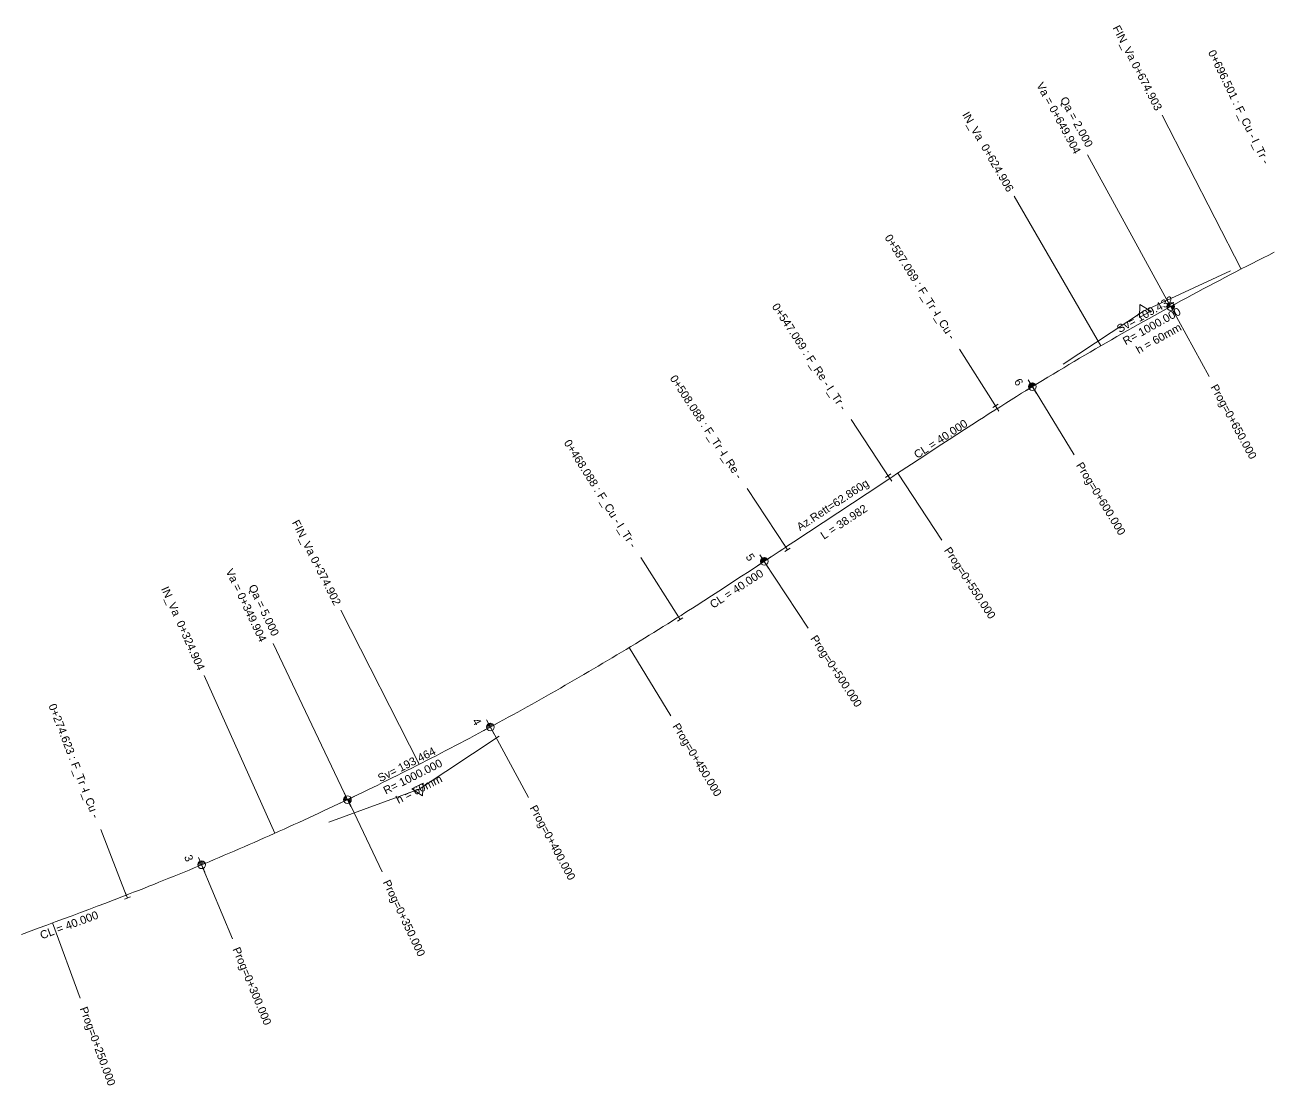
# Model space of a CAD drawing. Header units: metres. Extents: x 452250 to 453625, y 4539353 to 4540011.
# Drawn here: x 452640.2 to 453029.5, y 4539490.9 to 4539822.7 of the extents above; entities that cross this region are included whole.
import ezdxf
from ezdxf.enums import TextEntityAlignment as Align

# ---------------------------------------------------------------- set-up
doc = ezdxf.new("R2010")
doc.units = ezdxf.units.M
doc.header["$MEASUREMENT"] = 0
for name, color, linetype, lineweight in [('Asse_1$0$_Ettometriche', 2, 'Continuous', 0), ('Asse_1$0$_Ettometriche_500', 2, 'Continuous', 0), ('Asse_1$0$_Linee Progressive Passo Costante', 1, 'Continuous', 0), ('Asse_1$0$_Linee Progressive Pti Tangenza', 1, 'Continuous', 0), ('Asse_1$0$_Linee_Elementi_Alt_in_Pln', 1, 'Continuous', 0), ('Asse_1$0$_PLN_Lunghezza_Clotoide', 2, 'Continuous', 0), ('Asse_1$0$_PLN_Simb_T', 2, 'Continuous', 0), ('Asse_1$0$_Simboli Curve Planimetriche', 2, 'Continuous', 0), ('Asse_1$0$_Simbolo_vertice_altimetrico_in_pln', 1, 'Continuous', 0), ('Asse_1$0$_Txt Componenti Planimetrici', 2, 'Continuous', 0), ('Asse_1$0$_Txt progressive passo costante', 2, 'Continuous', 0), ('Asse_1$0$_Txt Pti di Tangenza', 2, 'Continuous', 0), ('Asse_1$0$_TXT_Elementi_Alt_in_Pln', 2, 'Continuous', 0), ('Asse_1$0$_Vertici Curve Planimetriche', 2, 'Continuous', 0), ('Asse_1$0$Ferrovia_Principale', 4, 'Continuous', 0)]:
    doc.layers.add(name, color=color, linetype=linetype, lineweight=lineweight)
doc.styles.add('Asse_1$0$_Progressive Parziali', font='', dxfattribs={"height": 0.0025})
doc.styles.add('Asse_1$0$_Txt_Pln_Centro', font='', dxfattribs={"height": 0.0025})
doc.styles.add('Asse_1$0$_Txt_Pln_DX', font='', dxfattribs={"height": 0.0025})
doc.styles.get('Asse_1$0$_Progressive Parziali').set_extended_font_data('Arial')
doc.styles.get('Asse_1$0$_Txt_Pln_Centro').set_extended_font_data('Arial')
doc.styles.get('Asse_1$0$_Txt_Pln_DX').set_extended_font_data('Arial')

# ---------------------------------------------------------------- blocks, each defined once
blk = doc.blocks.new('Asse_1$0$SIM_01_1')
at = {"layer": 'Asse_1$0$_Ettometriche', "color": 2}
for p, q in [((-0.0025, 0), (0.0025, 0)), ((-0.0009, 0.00079), (-0.0009, -0.00079)), ((-0.0006, 0.00104), (-0.0006, -0.00104)), ((-0.0003, 0.00116), (-0.0003, -0.00116)), ((0, 0.0025), (0, -0.0025))]:
    blk.add_line(p, q, dxfattribs=at)
blk.add_circle((0, 0), 0.0012, dxfattribs=at)
blk = doc.blocks.new('Asse_1$0$SIM_01')
at = {"layer": 'Asse_1$0$_Ettometriche', "color": 2}
for p, q in [((-0.0009, 0.00079), (-0.0009, -0.00079)), ((-0.0006, 0.00104), (-0.0006, -0.00104)), ((-0.0003, 0.00116), (-0.0003, -0.00116)), ((0, 0.0025), (0, -0.0025)), ((-0.0025, 0), (0.0025, 0))]:
    blk.add_line(p, q, dxfattribs=at)
blk.add_circle((0, 0), 0.0012, dxfattribs=at)
blk = doc.blocks.new('Asse_1$0$DrawTextAnnotation_4')
at = {"layer": 'Asse_1$0$_Ettometriche', "insert": (-0.0025, -0.00292), "char_height": 0.0025, "attachment_point": 6, "line_spacing_factor": 1.02, "style": 'Asse_1$0$_Txt_Pln_DX'}
blk.add_mtext('\\C256;3', dxfattribs=at)
blk = doc.blocks.new('Asse_1$0$DrawTextAnnotation_5')
at = {"layer": 'Asse_1$0$_Ettometriche', "insert": (-0.0025, -0.00292), "char_height": 0.0025, "attachment_point": 6, "line_spacing_factor": 1.02, "style": 'Asse_1$0$_Txt_Pln_DX'}
blk.add_mtext('\\C256;4', dxfattribs=at)
blk = doc.blocks.new('Asse_1$0$DrawTextAnnotation_6')
at = {"layer": 'Asse_1$0$_Ettometriche', "insert": (-0.0025, -0.00292), "char_height": 0.0025, "attachment_point": 6, "line_spacing_factor": 1.02, "style": 'Asse_1$0$_Txt_Pln_DX'}
blk.add_mtext('\\C256;6', dxfattribs=at)
blk = doc.blocks.new('Asse_1$0$SIM_01 - 500')
at = {"layer": 'Asse_1$0$_Ettometriche_500', "color": 2}
for p, q in [((-0.0025, 0), (0.0025, 0)), ((-0.0009, 0.00079), (-0.0009, -0.00079)), ((-0.0006, 0.00104), (-0.0006, -0.00104)), ((-0.0003, 0.00116), (-0.0003, -0.00116)), ((0, 0.0025), (0, -0.0025))]:
    blk.add_line(p, q, dxfattribs=at)
blk.add_circle((0, 0), 0.0012, dxfattribs=at)
blk = doc.blocks.new('Asse_1$0$DrawTextAnnotation_9')
at = {"layer": 'Asse_1$0$_Ettometriche_500', "insert": (-0.0025, -0.00292), "char_height": 0.0025, "attachment_point": 6, "line_spacing_factor": 1.02, "style": 'Asse_1$0$_Txt_Pln_DX'}
blk.add_mtext('\\C256;5', dxfattribs=at)
blk = doc.blocks.new('Asse_1$0$DrawLineAnnotationDirectionLength')
at = {"layer": 'Asse_1$0$_Linee Progressive Pti Tangenza'}
blk.add_line((0, 0), (-0.022, 0), dxfattribs=at)
blk = doc.blocks.new('Asse_1$0$DrawTextAnnotation_11')
at = {"layer": 'Asse_1$0$_Txt Componenti Planimetrici', "insert": (0, 0.00258), "char_height": 0.0025, "attachment_point": 5, "line_spacing_factor": 1.02, "style": 'Asse_1$0$_Txt_Pln_Centro'}
blk.add_mtext('\\C256;Az.Rett=62.860g', dxfattribs=at)
blk = doc.blocks.new('Asse_1$0$DrawTextAnnotation_14')
at = {"layer": 'Asse_1$0$_Txt Componenti Planimetrici', "insert": (0, -0.00342), "char_height": 0.0025, "attachment_point": 5, "line_spacing_factor": 1.02, "style": 'Asse_1$0$_Txt_Pln_Centro'}
blk.add_mtext('\\C256;L = 38.982', dxfattribs=at)
blk = doc.blocks.new('Asse_1$0$DrawLeaderAnnotation')
at = {"layer": 'Asse_1$0$_Simboli Curve Planimetriche', "flags": 128}
blk.add_lwpolyline([(0.00231, 0), (-0.00115, 0.002), (-0.00115, -0.002)], close=True, dxfattribs=at)
blk = doc.blocks.new('Asse_1$0$DrawLineAnnotationDirectionLength_1')
at = {"layer": 'Asse_1$0$_Simboli Curve Planimetriche'}
blk.add_point((0, 0), dxfattribs=at)
blk = doc.blocks.new('Asse_1$0$DrawLineAnnotationDirectionLength_2')
at = {"layer": 'Asse_1$0$_Vertici Curve Planimetriche'}
blk.add_line((0, 0), (-0.03, 0), dxfattribs=at)
blk = doc.blocks.new('Asse_1$0$DrawLineAnnotationDirectionLength_3')
at = {"layer": 'Asse_1$0$_Vertici Curve Planimetriche'}
blk.add_line((0, 0), (0.03, 0), dxfattribs=at)
blk = doc.blocks.new('Asse_1$0$DrawTextAnnotation_18')
at = {"layer": 'Asse_1$0$_Txt Pti di Tangenza', "style": 'Asse_1$0$_Txt_Pln_DX'}
blk.add_text('I_Re - ', height=0.0025, dxfattribs=at).set_placement((-0.025, 0), align=Align.MIDDLE_RIGHT)
blk = doc.blocks.new('Asse_1$0$DrawTextAnnotation_20')
at = {"layer": 'Asse_1$0$_Txt Pti di Tangenza', "insert": (-0.035, -0.00042), "char_height": 0.0025, "attachment_point": 6, "line_spacing_factor": 1.02, "style": 'Asse_1$0$_Txt_Pln_DX'}
blk.add_mtext('\\C256;0+547.069 : F_Re - ', dxfattribs=at)
blk = doc.blocks.new('Asse_1$0$DrawTextAnnotation_22')
at = {"layer": 'Asse_1$0$_Txt Pti di Tangenza', "style": 'Asse_1$0$_Txt_Pln_DX'}
blk.add_text('I_Tr - ', height=0.0025, dxfattribs=at).set_placement((-0.025, 0), align=Align.MIDDLE_RIGHT)
blk = doc.blocks.new('Asse_1$0$DrawTextAnnotation_23')
at = {"layer": 'Asse_1$0$_Txt Pti di Tangenza', "insert": (-0.035, -0.00042), "char_height": 0.0025, "attachment_point": 6, "line_spacing_factor": 1.02, "style": 'Asse_1$0$_Txt_Pln_DX'}
blk.add_mtext('\\C256;0+274.623 : F_Tr - ', dxfattribs=at)
blk = doc.blocks.new('Asse_1$0$DrawTextAnnotation_24')
at = {"layer": 'Asse_1$0$_Txt Pti di Tangenza', "insert": (-0.035, -0.00042), "char_height": 0.0025, "attachment_point": 6, "line_spacing_factor": 1.02, "style": 'Asse_1$0$_Txt_Pln_DX'}
blk.add_mtext('\\C256;0+508.088 : F_Tr - ', dxfattribs=at)
blk = doc.blocks.new('Asse_1$0$DrawTextAnnotation_25')
at = {"layer": 'Asse_1$0$_Txt Pti di Tangenza', "insert": (-0.035, -0.00042), "char_height": 0.0025, "attachment_point": 6, "line_spacing_factor": 1.02, "style": 'Asse_1$0$_Txt_Pln_DX'}
blk.add_mtext('\\C256;0+587.069 : F_Tr - ', dxfattribs=at)
blk = doc.blocks.new('Asse_1$0$DrawTextAnnotation_27')
at = {"layer": 'Asse_1$0$_Txt Pti di Tangenza', "style": 'Asse_1$0$_Txt_Pln_DX'}
blk.add_text('I_Cu - ', height=0.0025, dxfattribs=at).set_placement((-0.025, 0), align=Align.MIDDLE_RIGHT)
blk = doc.blocks.new('Asse_1$0$DrawTextAnnotation_28')
at = {"layer": 'Asse_1$0$_Txt Pti di Tangenza', "insert": (-0.035, -0.00042), "char_height": 0.0025, "attachment_point": 6, "line_spacing_factor": 1.02, "style": 'Asse_1$0$_Txt_Pln_DX'}
blk.add_mtext('\\C256;0+468.088 : F_Cu - ', dxfattribs=at)
blk = doc.blocks.new('Asse_1$0$DrawTextAnnotation_29')
at = {"layer": 'Asse_1$0$_Txt Pti di Tangenza', "insert": (-0.035, -0.00042), "char_height": 0.0025, "attachment_point": 6, "line_spacing_factor": 1.02, "style": 'Asse_1$0$_Txt_Pln_DX'}
blk.add_mtext('\\C256;0+696.501 : F_Cu - ', dxfattribs=at)
blk = doc.blocks.new('Asse_1$0$DrawLineAnnotationDirectionLength_4')
at = {"layer": 'Asse_1$0$_Linee_Elementi_Alt_in_Pln'}
blk.add_line((0, 0), (-0.054, 0), dxfattribs=at)
blk = doc.blocks.new('Asse_1$0$DrawTextAnnotation_30')
at = {"layer": 'Asse_1$0$_TXT_Elementi_Alt_in_Pln', "insert": (-0.056, -0.00242), "char_height": 0.0025, "attachment_point": 6, "line_spacing_factor": 1.02, "style": 'Asse_1$0$_Txt_Pln_DX'}
blk.add_mtext('\\C256;Va = 0+349.904', dxfattribs=at)
blk = doc.blocks.new('Asse_1$0$DrawTextAnnotation_31')
at = {"layer": 'Asse_1$0$_TXT_Elementi_Alt_in_Pln', "insert": (-0.056, -0.00242), "char_height": 0.0025, "attachment_point": 6, "line_spacing_factor": 1.02, "style": 'Asse_1$0$_Txt_Pln_DX'}
blk.add_mtext('\\C256;Va = 0+649.904', dxfattribs=at)
blk = doc.blocks.new('Asse_1$0$DrawTextAnnotation_32')
at = {"layer": 'Asse_1$0$_TXT_Elementi_Alt_in_Pln', "insert": (-0.056, -0.00042), "char_height": 0.0025, "attachment_point": 6, "line_spacing_factor": 1.02, "style": 'Asse_1$0$_Txt_Pln_DX'}
blk.add_mtext('\\C256;IN_Va  0+324.904', dxfattribs=at)
blk = doc.blocks.new('Asse_1$0$DrawTextAnnotation_33')
at = {"layer": 'Asse_1$0$_TXT_Elementi_Alt_in_Pln', "insert": (-0.056, -0.00042), "char_height": 0.0025, "attachment_point": 6, "line_spacing_factor": 1.02, "style": 'Asse_1$0$_Txt_Pln_DX'}
blk.add_mtext('\\C256;IN_Va  0+624.906', dxfattribs=at)
blk = doc.blocks.new('Asse_1$0$DrawTextAnnotation_34')
at = {"layer": 'Asse_1$0$_TXT_Elementi_Alt_in_Pln', "insert": (-0.056, -0.00042), "char_height": 0.0025, "attachment_point": 6, "line_spacing_factor": 1.02, "style": 'Asse_1$0$_Txt_Pln_DX'}
blk.add_mtext('\\C256;FIN_Va 0+374.902', dxfattribs=at)
blk = doc.blocks.new('Asse_1$0$DrawTextAnnotation_35')
at = {"layer": 'Asse_1$0$_TXT_Elementi_Alt_in_Pln', "insert": (-0.056, -0.00042), "char_height": 0.0025, "attachment_point": 6, "line_spacing_factor": 1.02, "style": 'Asse_1$0$_Txt_Pln_DX'}
blk.add_mtext('\\C256;FIN_Va 0+674.903', dxfattribs=at)
blk = doc.blocks.new('Asse_1$0$DrawLineAnnotationDirectionLength_5')
at = {"layer": 'Asse_1$0$_Linee Progressive Passo Costante'}
blk.add_line((0, 0), (0.025, 0), dxfattribs=at)
blk = doc.blocks.new('Asse_1$0$DrawTextAnnotation_44')
at = {"layer": 'Asse_1$0$_Txt progressive passo costante', "insert": (0.028, -0.00042), "char_height": 0.0025, "attachment_point": 4, "line_spacing_factor": 1.02, "style": 'Asse_1$0$_Progressive Parziali'}
blk.add_mtext('\\C256;Prog=0+250.000', dxfattribs=at)
blk = doc.blocks.new('Asse_1$0$DrawTextAnnotation_45')
at = {"layer": 'Asse_1$0$_Txt progressive passo costante', "insert": (0.028, -0.00042), "char_height": 0.0025, "attachment_point": 4, "line_spacing_factor": 1.02, "style": 'Asse_1$0$_Progressive Parziali'}
blk.add_mtext('\\C256;Prog=0+300.000', dxfattribs=at)
blk = doc.blocks.new('Asse_1$0$DrawTextAnnotation_46')
at = {"layer": 'Asse_1$0$_Txt progressive passo costante', "insert": (0.028, -0.00042), "char_height": 0.0025, "attachment_point": 4, "line_spacing_factor": 1.02, "style": 'Asse_1$0$_Progressive Parziali'}
blk.add_mtext('\\C256;Prog=0+350.000', dxfattribs=at)
blk = doc.blocks.new('Asse_1$0$DrawTextAnnotation_47')
at = {"layer": 'Asse_1$0$_Txt progressive passo costante', "insert": (0.028, -0.00042), "char_height": 0.0025, "attachment_point": 4, "line_spacing_factor": 1.02, "style": 'Asse_1$0$_Progressive Parziali'}
blk.add_mtext('\\C256;Prog=0+400.000', dxfattribs=at)
blk = doc.blocks.new('Asse_1$0$DrawTextAnnotation_48')
at = {"layer": 'Asse_1$0$_Txt progressive passo costante', "insert": (0.028, -0.00042), "char_height": 0.0025, "attachment_point": 4, "line_spacing_factor": 1.02, "style": 'Asse_1$0$_Progressive Parziali'}
blk.add_mtext('\\C256;Prog=0+450.000', dxfattribs=at)
blk = doc.blocks.new('Asse_1$0$DrawTextAnnotation_49')
at = {"layer": 'Asse_1$0$_Txt progressive passo costante', "insert": (0.028, -0.00042), "char_height": 0.0025, "attachment_point": 4, "line_spacing_factor": 1.02, "style": 'Asse_1$0$_Progressive Parziali'}
blk.add_mtext('\\C256;Prog=0+500.000', dxfattribs=at)
blk = doc.blocks.new('Asse_1$0$DrawTextAnnotation_50')
at = {"layer": 'Asse_1$0$_Txt progressive passo costante', "insert": (0.028, -0.00042), "char_height": 0.0025, "attachment_point": 4, "line_spacing_factor": 1.02, "style": 'Asse_1$0$_Progressive Parziali'}
blk.add_mtext('\\C256;Prog=0+550.000', dxfattribs=at)
blk = doc.blocks.new('Asse_1$0$DrawTextAnnotation_51')
at = {"layer": 'Asse_1$0$_Txt progressive passo costante', "insert": (0.028, -0.00042), "char_height": 0.0025, "attachment_point": 4, "line_spacing_factor": 1.02, "style": 'Asse_1$0$_Progressive Parziali'}
blk.add_mtext('\\C256;Prog=0+600.000', dxfattribs=at)
blk = doc.blocks.new('Asse_1$0$DrawTextAnnotation_52')
at = {"layer": 'Asse_1$0$_Txt progressive passo costante', "insert": (0.028, -0.00042), "char_height": 0.0025, "attachment_point": 4, "line_spacing_factor": 1.02, "style": 'Asse_1$0$_Progressive Parziali'}
blk.add_mtext('\\C256;Prog=0+650.000', dxfattribs=at)
blk = doc.blocks.new('Asse_1$0$SIM_09')
at = {"layer": 'Asse_1$0$_Simbolo_vertice_altimetrico_in_pln'}
for p, q in [((-0.0025, 0), (0.0025, 0)), ((-0.0009, 0.00079), (-0.0009, 0)), ((-0.0006, 0.00104), (-0.0006, 0)), ((-0.0003, 0.00116), (-0.0003, 0)), ((0, 0.0025), (0, -0.0025)), ((0.0003, -0.00116), (0.0003, 0)), ((0.0006, -0.00104), (0.0006, 0)), ((0.0009, -0.00079), (0.0009, 0))]:
    blk.add_line(p, q, dxfattribs=at)
blk.add_circle((0, 0), 0.0012, dxfattribs=at)
blk = doc.blocks.new('Asse_1$0$SIM_09_1')
at = {"layer": 'Asse_1$0$_Simbolo_vertice_altimetrico_in_pln'}
for p, q in [((-0.0025, 0), (0.0025, 0)), ((-0.0009, 0.00079), (-0.0009, 0)), ((-0.0006, 0.00104), (-0.0006, 0)), ((-0.0003, 0.00116), (-0.0003, 0)), ((0, 0.0025), (0, -0.0025)), ((0.0003, -0.00116), (0.0003, 0)), ((0.0006, -0.00104), (0.0006, 0)), ((0.0009, -0.00079), (0.0009, 0))]:
    blk.add_line(p, q, dxfattribs=at)
blk.add_circle((0, 0), 0.0012, dxfattribs=at)
blk = doc.blocks.new('Asse_1$0$SIM_03')
at = {"layer": 'Asse_1$0$_PLN_Simb_T', "flags": 128}
for points in [[(-0.00099, 0.00099), (0.00099, 0.00099)], [(0, -0.00099), (0, 0.00099)]]:
    blk.add_lwpolyline(points, dxfattribs=at)
blk = doc.blocks.new('Asse_1$0$SIM_03_1')
at = {"layer": 'Asse_1$0$_PLN_Simb_T', "flags": 128}
for points in [[(-0.00099, 0.00099), (0.00099, 0.00099)], [(0, -0.00099), (0, 0.00099)]]:
    blk.add_lwpolyline(points, dxfattribs=at)
blk = doc.blocks.new('Asse_1$0$DrawTextAnnotation_57')
at = {"layer": 'Asse_1$0$_PLN_Lunghezza_Clotoide', "insert": (0, 0.00158), "char_height": 0.0025, "attachment_point": 5, "line_spacing_factor": 1.02, "style": 'Asse_1$0$_Txt_Pln_Centro'}
blk.add_mtext('\\C256;CL = 40.000', dxfattribs=at)
blk = doc.blocks.new('Asse_1$0$DrawTextAnnotation_58')
at = {"layer": 'Asse_1$0$_PLN_Lunghezza_Clotoide', "insert": (0, -0.00242), "char_height": 0.0025, "attachment_point": 5, "line_spacing_factor": 1.02, "style": 'Asse_1$0$_Txt_Pln_Centro'}
blk.add_mtext('\\C256;CL = 40.000', dxfattribs=at)
blk = doc.blocks.new('Asse_1$0$DrawTextAnnotation_59')
at = {"layer": 'Asse_1$0$_TXT_Elementi_Alt_in_Pln', "insert": (-0.056, 0.00158), "char_height": 0.0025, "attachment_point": 6, "line_spacing_factor": 1.02, "style": 'Asse_1$0$_Txt_Pln_DX'}
blk.add_mtext('\\C256;Qa = 5.000', dxfattribs=at)
blk = doc.blocks.new('Asse_1$0$DrawTextAnnotation_60')
at = {"layer": 'Asse_1$0$_TXT_Elementi_Alt_in_Pln', "insert": (-0.056, 0.00158), "char_height": 0.0025, "attachment_point": 6, "line_spacing_factor": 1.02, "style": 'Asse_1$0$_Txt_Pln_DX'}
blk.add_mtext('\\C256;Qa = 2.000', dxfattribs=at)
blk = doc.blocks.new('Asse_1$0$DrawTextAnnotation_61')
at = {"layer": 'Asse_1$0$_Txt Componenti Planimetrici', "insert": (0, -0.00692), "char_height": 0.0025, "attachment_point": 5, "line_spacing_factor": 1.02, "style": 'Asse_1$0$_Txt_Pln_Centro'}
blk.add_mtext('\\C256;h = 60mm', dxfattribs=at)

msp = doc.modelspace()

# ---------------------------------------------------------------- linework, layer by layer
at = {"layer": 'Asse_1$0$Ferrovia_Principale'}
msp.add_lwpolyline([(452639.11, 4539538.58), (452644.39, 4539540.52), (452647.03, 4539541.49), (452649.67, 4539542.46), (452652.31, 4539543.43), (452654.95, 4539544.41), (452657.58, 4539545.39), (452660.22, 4539546.38), (452662.85, 4539547.37), (452665.48, 4539548.37), (452666.79, 4539548.87), (452668.11, 4539549.37), (452669.42, 4539549.87), (452670.73, 4539550.38), (452671.39, 4539550.63), (452671.72, 4539550.76), (452671.88, 4539550.83), (452671.89, 4539550.83), (452671.9, 4539550.83), (452671.9, 4539550.83), (452671.91, 4539550.84), (452672.01, 4539550.87), (452672.21, 4539550.95), (452672.6, 4539551.11), (452674.18, 4539551.72), (452675.76, 4539552.34), (452677.34, 4539552.96), (452678.92, 4539553.59), (452680.5, 4539554.21), (452682.08, 4539554.84), (452683.66, 4539555.48), (452685.23, 4539556.11), (452686.81, 4539556.75), (452688.38, 4539557.39), (452689.95, 4539558.04), (452691.52, 4539558.68), (452693.09, 4539559.33), (452694.66, 4539559.98), (452696.23, 4539560.64), (452697.8, 4539561.29), (452699.37, 4539561.95), (452700.93, 4539562.62), (452702.5, 4539563.28), (452704.06, 4539563.95), (452705.62, 4539564.62), (452707.18, 4539565.29), (452708.74, 4539565.97), (452710.3, 4539566.65), (452711.86, 4539567.33), (452713.42, 4539568.01), (452714.97, 4539568.7), (452716.53, 4539569.39), (452718.08, 4539570.08), (452719.63, 4539570.78), (452721.18, 4539571.48), (452722.73, 4539572.18), (452724.28, 4539572.88), (452725.83, 4539573.58), (452727.38, 4539574.29), (452728.92, 4539575), (452730.47, 4539575.72), (452732.01, 4539576.43), (452733.55, 4539577.15), (452735.09, 4539577.87), (452736.63, 4539578.6), (452738.17, 4539579.32), (452739.71, 4539580.05), (452741.24, 4539580.78), (452742.78, 4539581.52), (452744.31, 4539582.25), (452745.85, 4539582.99), (452747.38, 4539583.74), (452748.91, 4539584.48), (452750.44, 4539585.23), (452751.96, 4539585.98), (452753.49, 4539586.73), (452755.01, 4539587.49), (452756.54, 4539588.25), (452758.06, 4539589.01), (452759.58, 4539589.77), (452761.1, 4539590.54), (452762.62, 4539591.3), (452764.14, 4539592.07), (452765.65, 4539592.85), (452767.17, 4539593.62), (452768.68, 4539594.4), (452770.19, 4539595.18), (452771.7, 4539595.97), (452773.21, 4539596.75), (452774.72, 4539597.54), (452776.22, 4539598.33), (452777.73, 4539599.13), (452779.23, 4539599.92), (452780.73, 4539600.72), (452782.24, 4539601.53), (452783.73, 4539602.33), (452785.23, 4539603.14), (452786.73, 4539603.95), (452788.22, 4539604.76), (452789.72, 4539605.57), (452791.21, 4539606.39), (452792.7, 4539607.21), (452794.19, 4539608.03), (452795.68, 4539608.85), (452797.17, 4539609.68), (452798.65, 4539610.51), (452800.13, 4539611.34), (452801.62, 4539612.18), (452803.1, 4539613.01), (452804.58, 4539613.85), (452806.05, 4539614.69), (452807.53, 4539615.54), (452809, 4539616.38), (452810.48, 4539617.23), (452811.95, 4539618.08), (452813.42, 4539618.94), (452814.89, 4539619.8), (452816.35, 4539620.65), (452817.82, 4539621.52), (452819.28, 4539622.38), (452820.75, 4539623.25), (452822.21, 4539624.11), (452823.67, 4539624.99), (452825.12, 4539625.86), (452826.58, 4539626.74), (452828.04, 4539627.61), (452829.49, 4539628.49), (452830.94, 4539629.38), (452832.39, 4539630.26), (452833.84, 4539631.15), (452835.28, 4539632.04), (452836.73, 4539632.93), (452838.17, 4539633.83), (452839.61, 4539634.73), (452841.05, 4539635.63), (452842.49, 4539636.53), (452843.93, 4539637.43), (452844.29, 4539637.66), (452844.38, 4539637.72), (452844.4, 4539637.73), (452844.41, 4539637.74), (452844.41, 4539637.74), (452844.41, 4539637.74), (452844.41, 4539637.74), (452844.42, 4539637.74), (452844.46, 4539637.77), (452844.61, 4539637.86), (452845.2, 4539638.24), (452846.39, 4539638.99), (452847.57, 4539639.74), (452848.76, 4539640.5), (452849.95, 4539641.26), (452852.31, 4539642.78), (452854.68, 4539644.3), (452857.04, 4539645.83), (452859.39, 4539647.36), (452861.75, 4539648.9), (452864.1, 4539650.44), (452866.46, 4539651.98), (452868.81, 4539653.53), (452871.16, 4539655.07), (452875.85, 4539658.17), (452877.02, 4539658.94), (452877.61, 4539659.33), (452877.9, 4539659.53), (452878.19, 4539659.72), (452880.48, 4539661.23), (452885.05, 4539664.24), (452894.2, 4539670.28), (452903.35, 4539676.32), (452907.93, 4539679.34), (452910.22, 4539680.85), (452910.5, 4539681.04), (452910.8, 4539681.24), (452911.38, 4539681.62), (452912.56, 4539682.4), (452917.25, 4539685.49), (452919.6, 4539687.04), (452921.95, 4539688.59), (452924.3, 4539690.13), (452926.66, 4539691.67), (452929.01, 4539693.2), (452931.37, 4539694.74), (452933.73, 4539696.27), (452936.1, 4539697.79), (452938.46, 4539699.31), (452939.65, 4539700.07), (452940.83, 4539700.82), (452942.02, 4539701.58), (452943.21, 4539702.33), (452943.8, 4539702.71), (452943.95, 4539702.8), (452943.99, 4539702.82), (452944, 4539702.83), (452944, 4539702.83), (452944, 4539702.83), (452944, 4539702.83), (452944.02, 4539702.84), (452944.07, 4539702.87), (452944.27, 4539703), (452945.08, 4539703.52), (452946.71, 4539704.54), (452948.34, 4539705.56), (452949.97, 4539706.58), (452951.61, 4539707.59), (452953.24, 4539708.6), (452954.88, 4539709.61), (452956.52, 4539710.61), (452958.16, 4539711.61), (452959.81, 4539712.61), (452961.45, 4539713.61), (452963.1, 4539714.6), (452964.75, 4539715.59), (452966.4, 4539716.57), (452968.06, 4539717.56), (452969.71, 4539718.54), (452971.37, 4539719.51), (452973.03, 4539720.49), (452974.69, 4539721.46), (452976.36, 4539722.42), (452978.02, 4539723.39), (452979.69, 4539724.35), (452981.36, 4539725.3), (452983.03, 4539726.26), (452984.7, 4539727.21), (452986.38, 4539728.16), (452988.05, 4539729.1), (452989.73, 4539730.04), (452991.41, 4539730.98), (452993.09, 4539731.92), (452994.78, 4539732.85), (452996.46, 4539733.78), (452998.15, 4539734.7), (452999.84, 4539735.62), (453001.53, 4539736.54), (453003.22, 4539737.46), (453004.91, 4539738.37), (453006.61, 4539739.28), (453008.31, 4539740.18), (453010.01, 4539741.08), (453011.71, 4539741.98), (453013.41, 4539742.88), (453015.11, 4539743.77), (453016.82, 4539744.66), (453018.53, 4539745.55), (453020.24, 4539746.43), (453021.95, 4539747.31), (453023.66, 4539748.18), (453025.38, 4539749.05), (453027.09, 4539749.92), (453028.81, 4539750.79), (453030.53, 4539751.65)], dxfattribs=at)

# ---------------------------------------------------------------- block references
at = {"layer": 'Asse_1$0$_Ettometriche', "xscale": 1000, "yscale": 1000, "zscale": 1000}
for name, p, rotation in [('Asse_1$0$DrawTextAnnotation_6', (452954.98, 4539709.67), 301.5389132781327), ('Asse_1$0$DrawTextAnnotation_5', (452785.65, 4539603.36), 298.3786494051127), ('Asse_1$0$DrawTextAnnotation_4', (452695.44, 4539560.31), 292.6490714538055)]:
    msp.add_blockref(name, p, dxfattribs=dict(at, rotation=rotation))
at = {"layer": 'Asse_1$0$_Ettometriche', "color": 2, "xscale": 1000, "yscale": 1000, "zscale": 1000}
for name, p, rotation in [('Asse_1$0$SIM_01', (452954.98, 4539709.67), 301.5389132781327), ('Asse_1$0$SIM_01_1', (452785.65, 4539603.36), 298.3786494051127), ('Asse_1$0$SIM_01_1', (452695.44, 4539560.31), 292.6490714538055)]:
    msp.add_blockref(name, p, dxfattribs=dict(at, rotation=rotation))
at = {"layer": 'Asse_1$0$_Ettometriche_500', "xscale": 1000, "yscale": 1000, "zscale": 1000, "rotation": 303.3788578964978}
msp.add_blockref('Asse_1$0$DrawTextAnnotation_9', (452871.19, 4539655.09), dxfattribs=at)
at = {"layer": 'Asse_1$0$_Ettometriche_500', "color": 2, "xscale": 1000, "yscale": 1000, "zscale": 1000, "rotation": 303.3788578964978}
msp.add_blockref('Asse_1$0$SIM_01 - 500', (452871.19, 4539655.09), dxfattribs=at)
at = {"layer": 'Asse_1$0$_Linee Progressive Passo Costante'}
for p, xscale, yscale, zscale, rotation in [((452998.23, 4539734.74), 999.9999999999998, 999.9999999999998, 999.9999999999998, 298.6741243024777), ((452954.98, 4539709.67), 1000, 1000, 1000, 301.5389132781327), ((452912.92, 4539682.63), 1000, 1000, 1000, 303.4195539664717), ((452871.19, 4539655.09), 1000, 1000, 1000, 303.3788578964978), ((452829.03, 4539628.22), 1000, 1000, 1000, 301.2434383807662), ((452785.65, 4539603.36), 1000, 1000, 1000, 298.3786494051127), ((452741.08, 4539580.71), 1000, 1000, 1000, 295.5138604294591), ((452695.44, 4539560.31), 1000, 1000, 1000, 292.6490714538055), ((452648.85, 4539542.15), 999.9999999999998, 999.9999999999998, 999.9999999999998, 290.2185169750945)]:
    msp.add_blockref('Asse_1$0$DrawLineAnnotationDirectionLength_5', p, dxfattribs=dict(at, xscale=xscale, yscale=yscale, zscale=zscale, rotation=rotation))
at = {"layer": 'Asse_1$0$_Linee Progressive Pti Tangenza', "xscale": 1000, "yscale": 1000, "zscale": 1000}
for p, rotation in [((452944, 4539702.83), 302.279789952796), ((452944, 4539702.83), 302.2797899526684), ((452910.47, 4539681.02), 303.4257055431649), ((452910.47, 4539681.02), 303.4257055430583), ((452877.94, 4539659.55), 303.4257055426076), ((452877.94, 4539659.55), 303.4257055431649), ((452844.41, 4539637.74), 302.2797899524818), ((452844.41, 4539637.74), 302.2797899523464), ((452671.9, 4539550.83), 291.1950922878913), ((452671.9, 4539550.83), 291.1950922877518)]:
    msp.add_blockref('Asse_1$0$DrawLineAnnotationDirectionLength', p, dxfattribs=dict(at, rotation=rotation))
at = {"layer": 'Asse_1$0$_Linee_Elementi_Alt_in_Pln', "xscale": 1000, "yscale": 1000, "zscale": 1000}
for p, rotation in [((453020.22, 4539746.42), 297.2472737954114), ((452998.14, 4539734.7), 298.6796324751525), ((452998.14, 4539734.7), 298.6796324751525), ((452976.36, 4539722.43), 300.1119195423305), ((452763.42, 4539591.71), 296.9406393237678), ((452741, 4539580.66), 295.508352256591), ((452741, 4539580.66), 295.508352256591), ((452718.3, 4539570.18), 294.0759935768513)]:
    msp.add_blockref('Asse_1$0$DrawLineAnnotationDirectionLength_4', p, dxfattribs=dict(at, rotation=rotation))
at = {"layer": 'Asse_1$0$_PLN_Lunghezza_Clotoide', "xscale": 1000, "yscale": 1000, "zscale": 1000}
for name, p, rotation in [('Asse_1$0$DrawTextAnnotation_57', (452927.18, 4539692.01), 33.13922664549271), ('Asse_1$0$DrawTextAnnotation_58', (452861.23, 4539648.56), 33.13922664504231), ('Asse_1$0$DrawTextAnnotation_58', (452653.19, 4539543.76), 20.33565559519541)]:
    msp.add_blockref(name, p, dxfattribs=dict(at, rotation=rotation))
at = {"layer": 'Asse_1$0$_PLN_Simb_T'}
for name, p, xscale, yscale, zscale, rotation in [('Asse_1$0$SIM_03_1', (452944, 4539702.83), 1000, 1000, 1000, 32.27978995279597), ('Asse_1$0$SIM_03', (452944, 4539702.83), 1000, 1000, 1000, 32.27978995266844), ('Asse_1$0$SIM_03', (452910.47, 4539681.02), 1000, 1000, 1000, 33.42570554305828), ('Asse_1$0$SIM_03', (452877.94, 4539659.55), 1000, 1000, 1000, 213.4257055426075), ('Asse_1$0$SIM_03', (452844.41, 4539637.74), 999.9999999999999, 999.9999999999999, 999.9999999999999, 212.2797899524817), ('Asse_1$0$SIM_03', (452844.41, 4539637.74), 1000, 1000, 1000, 212.2797899523464), ('Asse_1$0$SIM_03', (452671.9, 4539550.83), 999.9999999999999, 999.9999999999999, 999.9999999999999, 201.1950922878913), ('Asse_1$0$SIM_03', (452671.9, 4539550.83), 999.9999999999999, 999.9999999999999, 999.9999999999999, 201.1950922877519)]:
    msp.add_blockref(name, p, dxfattribs=dict(at, xscale=xscale, yscale=yscale, zscale=zscale, rotation=rotation))
at = {"layer": 'Asse_1$0$_Simboli Curve Planimetriche', "xscale": 1000, "yscale": 1000, "zscale": 1000}
for name, p, rotation in [('Asse_1$0$DrawLeaderAnnotation', (452989.64, 4539733.27), 119.1448012519068), ('Asse_1$0$DrawLineAnnotationDirectionLength_1', (452989.64, 4539733.27), 119.1448012519068), ('Asse_1$0$DrawLeaderAnnotation', (452763.37, 4539583.93), 296.7374411161497), ('Asse_1$0$DrawLineAnnotationDirectionLength_1', (452763.37, 4539583.93), 296.7374411161497)]:
    msp.add_blockref(name, p, dxfattribs=dict(at, rotation=rotation))
at = {"layer": 'Asse_1$0$_Simbolo_vertice_altimetrico_in_pln', "xscale": 1000, "yscale": 1000, "zscale": 1000}
for name, p, rotation in [('Asse_1$0$SIM_09_1', (452998.14, 4539734.7), 208.6796324751524), ('Asse_1$0$SIM_09', (452741, 4539580.66), 205.508352256591)]:
    msp.add_blockref(name, p, dxfattribs=dict(at, rotation=rotation))
at = {"layer": 'Asse_1$0$_Txt Componenti Planimetrici'}
for name, p, xscale, yscale, zscale, rotation in [('Asse_1$0$DrawTextAnnotation_61', (452991.04, 4539730.77), 1000, 1000, 1000, 29.14480124497128), ('Asse_1$0$DrawTextAnnotation_11', (452894.2, 4539670.28), 1000, 1000, 1000, 33.42570554316487), ('Asse_1$0$DrawTextAnnotation_14', (452894.2, 4539670.28), 1000, 1000, 1000, 33.42570554316487), ('Asse_1$0$DrawTextAnnotation_61', (452760.26, 4539590.11), 999.9999999999998, 999.9999999999998, 999.9999999999998, 26.73744112011677)]:
    msp.add_blockref(name, p, dxfattribs=dict(at, xscale=xscale, yscale=yscale, zscale=zscale, rotation=rotation))
at = {"layer": 'Asse_1$0$_Txt progressive passo costante'}
for name, p, xscale, yscale, zscale, rotation in [('Asse_1$0$DrawTextAnnotation_52', (452998.23, 4539734.74), 999.9999999999998, 999.9999999999998, 999.9999999999998, 298.6741243024777), ('Asse_1$0$DrawTextAnnotation_51', (452954.98, 4539709.67), 1000, 1000, 1000, 301.5389132781327), ('Asse_1$0$DrawTextAnnotation_50', (452912.92, 4539682.63), 1000, 1000, 1000, 303.4195539664717), ('Asse_1$0$DrawTextAnnotation_49', (452871.19, 4539655.09), 1000, 1000, 1000, 303.3788578964978), ('Asse_1$0$DrawTextAnnotation_48', (452829.03, 4539628.22), 1000, 1000, 1000, 301.2434383807662), ('Asse_1$0$DrawTextAnnotation_47', (452785.65, 4539603.36), 1000, 1000, 1000, 298.3786494051127), ('Asse_1$0$DrawTextAnnotation_46', (452741.08, 4539580.71), 1000, 1000, 1000, 295.5138604294591), ('Asse_1$0$DrawTextAnnotation_45', (452695.44, 4539560.31), 1000, 1000, 1000, 292.6490714538055), ('Asse_1$0$DrawTextAnnotation_44', (452648.85, 4539542.15), 999.9999999999998, 999.9999999999998, 999.9999999999998, 290.2185169750945)]:
    msp.add_blockref(name, p, dxfattribs=dict(at, xscale=xscale, yscale=yscale, zscale=zscale, rotation=rotation))
at = {"layer": 'Asse_1$0$_Txt Pti di Tangenza'}
for name, p, xscale, yscale, zscale, rotation in [('Asse_1$0$DrawTextAnnotation_29', (453039.53, 4539756.1), 999.9999999999999, 999.9999999999999, 999.9999999999999, 296.0098125372741), ('Asse_1$0$DrawTextAnnotation_22', (453039.53, 4539756.1), 1000, 1000, 1000, 296.0098125370534), ('Asse_1$0$DrawTextAnnotation_25', (452944, 4539702.83), 1000, 1000, 1000, 302.279789952796), ('Asse_1$0$DrawTextAnnotation_20', (452910.47, 4539681.02), 1000, 1000, 1000, 303.4257055431649), ('Asse_1$0$DrawTextAnnotation_27', (452944, 4539702.83), 1000, 1000, 1000, 302.2797899526684), ('Asse_1$0$DrawTextAnnotation_24', (452877.94, 4539659.55), 1000, 1000, 1000, 303.4257055426076), ('Asse_1$0$DrawTextAnnotation_22', (452910.47, 4539681.02), 1000, 1000, 1000, 303.4257055430583), ('Asse_1$0$DrawTextAnnotation_28', (452844.41, 4539637.74), 1000, 1000, 1000, 302.2797899524818), ('Asse_1$0$DrawTextAnnotation_18', (452877.94, 4539659.55), 1000, 1000, 1000, 303.4257055431649), ('Asse_1$0$DrawTextAnnotation_22', (452844.41, 4539637.74), 1000, 1000, 1000, 302.2797899523464), ('Asse_1$0$DrawTextAnnotation_23', (452671.9, 4539550.83), 1000, 1000, 1000, 291.1950922878913), ('Asse_1$0$DrawTextAnnotation_27', (452671.9, 4539550.83), 1000, 1000, 1000, 291.1950922877518)]:
    msp.add_blockref(name, p, dxfattribs=dict(at, xscale=xscale, yscale=yscale, zscale=zscale, rotation=rotation))
at = {"layer": 'Asse_1$0$_TXT_Elementi_Alt_in_Pln', "xscale": 1000, "yscale": 1000, "zscale": 1000}
for name, p, rotation in [('Asse_1$0$DrawTextAnnotation_35', (453020.22, 4539746.42), 297.2472737954114), ('Asse_1$0$DrawTextAnnotation_31', (452998.14, 4539734.7), 298.6796324751525), ('Asse_1$0$DrawTextAnnotation_60', (452998.14, 4539734.7), 298.6796324751525), ('Asse_1$0$DrawTextAnnotation_33', (452976.36, 4539722.43), 300.1119195423305), ('Asse_1$0$DrawTextAnnotation_34', (452763.42, 4539591.71), 296.9406393237678), ('Asse_1$0$DrawTextAnnotation_30', (452741, 4539580.66), 295.508352256591), ('Asse_1$0$DrawTextAnnotation_32', (452718.3, 4539570.18), 294.0759935768513), ('Asse_1$0$DrawTextAnnotation_59', (452741, 4539580.66), 295.508352256591)]:
    msp.add_blockref(name, p, dxfattribs=dict(at, rotation=rotation))
at = {"layer": 'Asse_1$0$_Vertici Curve Planimetriche', "xscale": 1000, "yscale": 1000, "zscale": 1000}
for name, p, rotation in [('Asse_1$0$DrawLineAnnotationDirectionLength_3', (452989.64, 4539733.27), 24.86389694679388), ('Asse_1$0$DrawLineAnnotationDirectionLength_2', (452989.64, 4539733.27), 33.42570554305829), ('Asse_1$0$DrawLineAnnotationDirectionLength_3', (452763.37, 4539583.93), 33.42570554316487), ('Asse_1$0$DrawLineAnnotationDirectionLength_2', (452763.37, 4539583.93), 20.04917669763011)]:
    msp.add_blockref(name, p, dxfattribs=dict(at, rotation=rotation))

# ---------------------------------------------------------------- texts
at = {"layer": 'Asse_1$0$_Txt Componenti Planimetrici', "char_height": 2.5, "attachment_point": 5, "line_spacing_factor": 1.02, "style": 'Asse_1$0$_Txt_Pln_Centro'}
for s, insert, rotation in [('\\C256;Sv= 109.432\\PR= 1000.000', (452991.24, 4539730.41), 29.1448), ('\\C256;Sv= 193.464\\PR= 1000.000', (452760.44, 4539589.74), 26.7374)]:
    msp.add_mtext(s, dxfattribs=dict(at, insert=insert, rotation=rotation))

doc.saveas('drawing.dxf')
